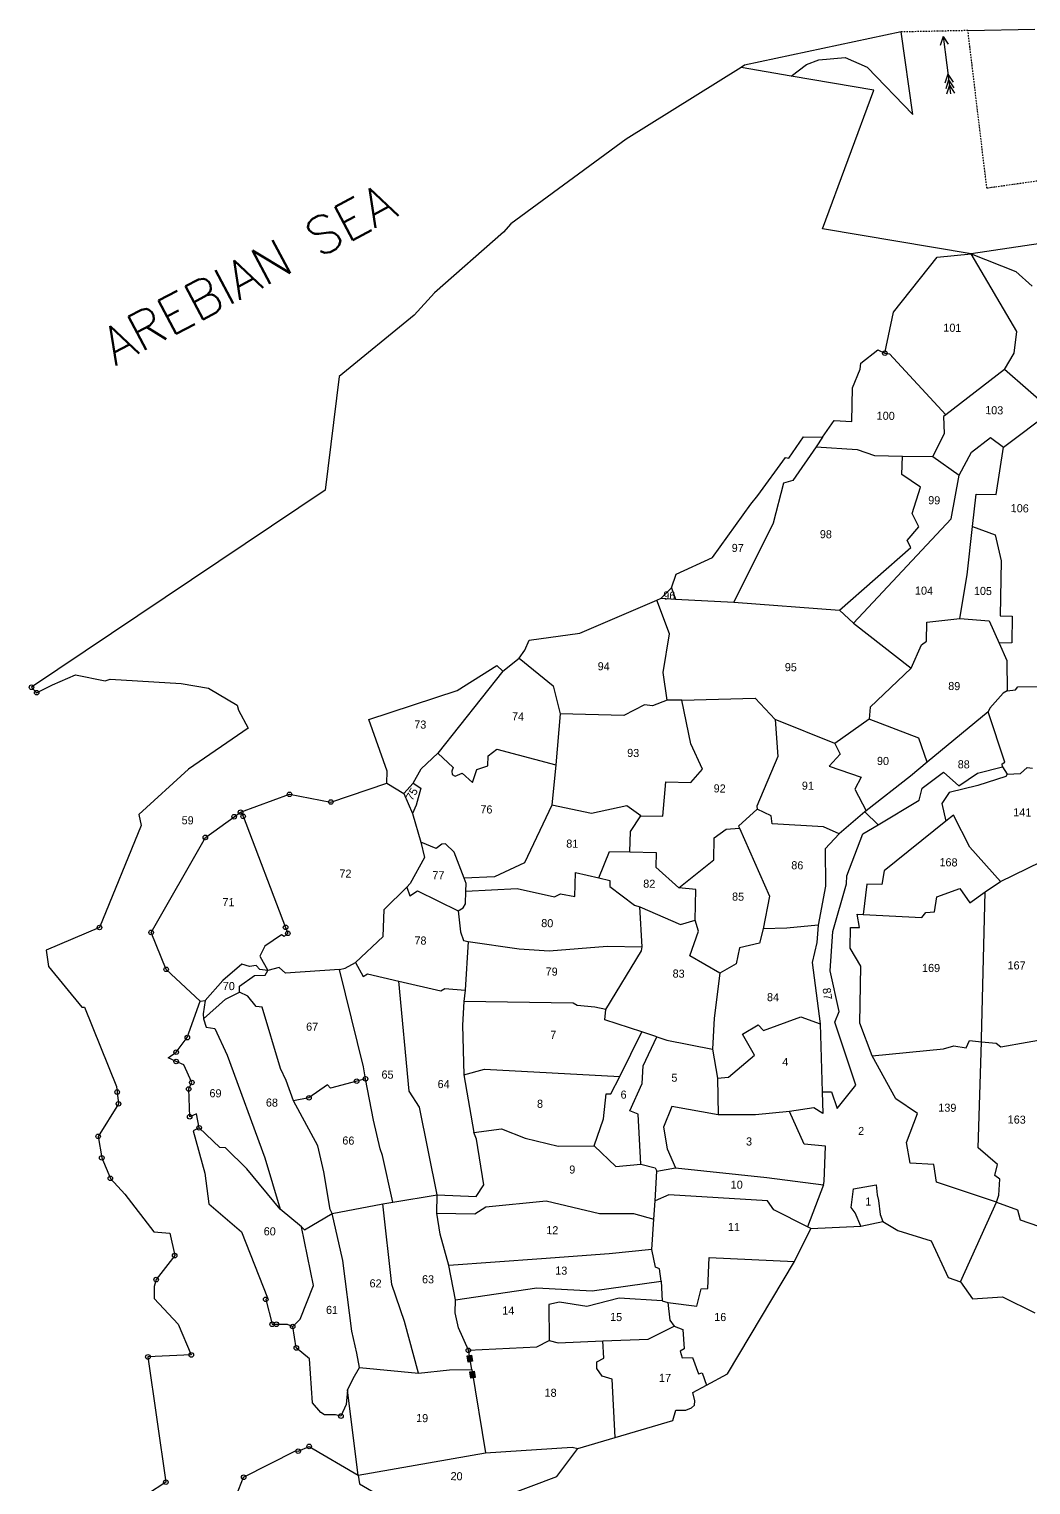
# Model space of a CAD drawing. Header units: metres. Extents: x 264613 to 267419, y 2153056 to 2156022.
# Drawn here: x 265058 to 266196, y 2154081 to 2155735 of the extents above; entities that cross this region are included whole.
import ezdxf
from ezdxf.enums import TextEntityAlignment as Align

# ---------------------------------------------------------------- set-up
doc = ezdxf.new("R2010")
doc.units = ezdxf.units.M
doc.header["$LTSCALE"] = 0.3
doc.linetypes.add('DASHDOT', pattern=[1, 0.5, -0.25, 0, -0.25])
for name, color, linetype in [('OFF', 1, 'Continuous'), ('POLY_PARCEL', 6, 'Continuous'), ('POLY_WATER', 4, 'Continuous'), ('SYM_STONE', 1, 'Continuous'), ('TEXT_MAPOUT', 7, 'Continuous'), ('TEXT_PARCEL', 7, 'Continuous'), ('V_BOUND_LINE', 7, 'Continuous'), ('V_BOUND_STREAM_LINE', 7, 'DASHDOT')]:
    doc.layers.add(name, color=color, linetype=linetype)
doc.styles.get("Standard").update_dxf_attribs({"font": 'simplex.shx'})
doc.styles.add('TEXT_MAP', font='', dxfattribs={"height": 1.8})
doc.styles.get('TEXT_MAP').set_extended_font_data('Kruti Dev 050')

msp = doc.modelspace()

# ---------------------------------------------------------------- hatches: boundary and pattern name
for points in [[(265557.2, 2154220.8), (265562, 2154221.7), (265560.8, 2154228.7), (265556, 2154227.8)], [(265560.3, 2154202.7), (265565.1, 2154203.5), (265564, 2154210.5), (265559.1, 2154209.7)]]:
    msp.add_hatch(color=256).paths.add_polyline_path(points)

# ---------------------------------------------------------------- linework, layer by layer
for points in [[(266096.4, 2155726.4), (266093, 2155716.3)], [(266096.4, 2155726.4), (266102.3, 2155717.5)], [(266096.4, 2155726.4), (266104.9, 2155661.4)], [(266102, 2155683.4), (266098.6, 2155673.4)], [(266102.8, 2155677.1), (266099.4, 2155667)], [(266102, 2155683.4), (266107.9, 2155674.6)], [(266102.8, 2155677.1), (266108.7, 2155668.2)], [(266103.7, 2155670.9), (266100.2, 2155660.8)], [(266103.7, 2155670.9), (266109.5, 2155662.1)]]:
    msp.add_lwpolyline(points)
for points in [[(265560.8, 2154228.7), (265562, 2154221.7), (265557.2, 2154220.8), (265556, 2154227.8)], [(265564, 2154210.5), (265565.1, 2154203.5), (265560.3, 2154202.7), (265559.1, 2154209.7)]]:
    msp.add_lwpolyline(points, close=True)
at = {"layer": 'OFF'}
msp.add_line((266124.7, 2155733.1), (266200.7, 2155734.7), dxfattribs=at)
at = {"layer": 'POLY_PARCEL'}
for p, q in [((265924.1, 2155681.2), (265867.2, 2155691.2)), ((266040, 2155413.1), (266089.9, 2155475.8)), ((266089.9, 2155475.8), (266128.3, 2155479.5)), ((266180.2, 2155391.4), (266128.3, 2155479.5)), ((266128.3, 2155479.5), (266179, 2155459.3)), ((266179, 2155459.3), (266197.6, 2155442.9)), ((266030.3, 2155366.7), (266040, 2155413.1)), ((266177.3, 2155366.6), (266180.2, 2155391.4)), ((266003.1, 2155355.3), (266022.3, 2155370.4)), ((266022.3, 2155370.4), (266030.3, 2155366.7)), ((266030.3, 2155366.7), (266035.7, 2155365.8)), ((266035.7, 2155365.8), (266099.6, 2155296.7)), ((266166.1, 2155348.3), (266177.3, 2155366.6)), ((265993.4, 2155327.5), (266002.3, 2155348.7)), ((266002.3, 2155348.7), (266003.1, 2155355.3)), ((266166.1, 2155348.3), (266099.6, 2155296.7)), ((266219.8, 2155301.4), (266166.1, 2155348.3)), ((265992.7, 2155289), (265993.4, 2155327.5)), ((266099.6, 2155296.7), (266097.1, 2155294.7)), ((266097.1, 2155294.7), (266097.8, 2155275.5)), ((266164.9, 2155260.1), (266219.8, 2155301.4)), ((265959.6, 2155271.3), (265972.6, 2155290.4)), ((265972.6, 2155290.4), (265992.7, 2155289)), ((265921.2, 2155247.4), (265937.8, 2155271.7)), ((265937.8, 2155271.7), (265959.6, 2155271.3)), ((265959.6, 2155271.3), (265952.2, 2155260.4)), ((266097.8, 2155275.5), (266084.8, 2155249.2)), ((266128.9, 2155254.4), (266150.3, 2155270.8)), ((266150.3, 2155270.8), (266164.9, 2155260.1)), ((265886.1, 2155204.9), (265917.4, 2155248.3)), ((265917.4, 2155248.3), (265921.2, 2155247.4)), ((265952.2, 2155260.4), (265926, 2155222)), ((265952.2, 2155260.4), (265998.7, 2155257.2)), ((265998.7, 2155257.2), (266018.6, 2155250.4)), ((266018.6, 2155250.4), (266050.5, 2155249.8)), ((266049.8, 2155228.8), (266050.5, 2155249.8)), ((266050.5, 2155249.8), (266084.8, 2155249.2)), ((266084.8, 2155249.2), (266114.6, 2155228.2)), ((266114.6, 2155228.2), (266128.9, 2155254.4)), ((266156.8, 2155206.2), (266164.9, 2155260.1)), ((266070.8, 2155214.4), (266049.8, 2155228.8)), ((266105.7, 2155178.4), (266114.6, 2155228.2)), ((265915.1, 2155219.2), (265903.4, 2155173.8)), ((265926, 2155222), (265915.1, 2155219.2)), ((266061.5, 2155184.5), (266070.8, 2155214.4)), ((265834.4, 2155134.5), (265878.2, 2155195.1)), ((265878.2, 2155195.1), (265886.1, 2155204.9)), ((266129.9, 2155170), (266133.9, 2155206.7)), ((266133.9, 2155206.7), (266156.8, 2155206.2)), ((265994.6, 2155060), (266105.7, 2155178.4)), ((266069, 2155169.3), (266061.5, 2155184.5)), ((265903.4, 2155173.8), (265858.8, 2155083.8)), ((266055.6, 2155153.8), (266069, 2155169.3)), ((266123.9, 2155114.9), (266129.9, 2155170)), ((266129.9, 2155170), (266155.7, 2155160.4)), ((265978.8, 2155074.8), (266060, 2155146.1)), ((266060, 2155146.1), (266055.6, 2155153.8)), ((266155.7, 2155160.4), (266162.6, 2155131)), ((265793.4, 2155115.6), (265834.4, 2155134.5)), ((266162.6, 2155131), (266161.4, 2155068.4)), ((265788.1, 2155100.2), (265793.4, 2155115.6)), ((266115.5, 2155065.3), (266123.9, 2155114.9)), ((265776.4, 2155088.4), (265788.1, 2155100.2)), ((265788.1, 2155100.2), (265792.4, 2155087.5)), ((265683.9, 2155048.8), (265771.3, 2155086.3)), ((265771.3, 2155086.3), (265776.4, 2155088.4)), ((265785.7, 2155047.9), (265771.3, 2155086.3)), ((265776.4, 2155088.4), (265792.4, 2155087.5)), ((265792.4, 2155087.5), (265858.8, 2155083.8)), ((265858.8, 2155083.8), (265978.8, 2155074.8)), ((265978.8, 2155074.8), (265994.6, 2155060)), ((266078.1, 2155061.2), (266115.5, 2155065.3)), ((266115.5, 2155065.3), (266148.9, 2155062.7)), ((266148.9, 2155062.7), (266160.2, 2155037.3)), ((266161.4, 2155068.4), (266175, 2155068.1)), ((266175, 2155068.1), (266174.4, 2155037.9)), ((265626.4, 2155040.6), (265683.9, 2155048.8)), ((265778.7, 2155004), (265785.7, 2155047.9)), ((265994.6, 2155060), (266060.3, 2155009.1)), ((266077.7, 2155039.7), (266078.1, 2155061.2)), ((265615, 2155020.2), (265621.4, 2155029.4)), ((265621.4, 2155029.4), (265626.4, 2155040.6)), ((266060.3, 2155009.1), (266071.8, 2155035.6)), ((266071.8, 2155035.6), (266077.7, 2155039.7)), ((266174.4, 2155037.9), (266160.2, 2155037.3)), ((266160.2, 2155037.3), (266169, 2155017.6)), ((265596.6, 2155005.5), (265615, 2155020.2)), ((265615, 2155020.2), (265653.6, 2154989)), ((266169, 2155017.6), (266169.3, 2154983.2)), ((265596.6, 2155005.5), (265522.5, 2154912.5)), ((265544.6, 2154983.7), (265589.7, 2155011.8)), ((265589.7, 2155011.8), (265596.6, 2155005.5)), ((265783, 2154972.5), (265778.7, 2155004)), ((266060.3, 2155009.1), (266013.8, 2154964.7)), ((265444.4, 2154950.8), (265544.6, 2154983.7)), ((265653.6, 2154989), (265661.4, 2154957.1)), ((266164.7, 2154980.4), (266149.6, 2154963.6)), ((266169.3, 2154983.2), (266164.7, 2154980.4)), ((266169.3, 2154983.2), (266178.8, 2154984.3)), ((266178.8, 2154984.3), (266181.3, 2154987.8)), ((266181.3, 2154987.8), (266246, 2154988.6)), ((265757.2, 2154967.4), (265733.8, 2154955.2)), ((265766.5, 2154966.1), (265757.2, 2154967.4)), ((265783, 2154972.5), (265766.5, 2154966.1)), ((265799.8, 2154972.6), (265783, 2154972.5)), ((265799.8, 2154972.6), (265883, 2154974.9)), ((265810, 2154923.2), (265799.8, 2154972.6)), ((265883, 2154974.9), (265905.7, 2154950.5)), ((266013.8, 2154964.7), (266012.4, 2154951.1)), ((266149.6, 2154963.6), (266147.5, 2154959.4)), ((265465, 2154891.9), (265444.4, 2154950.8)), ((265661.4, 2154957.1), (265656.6, 2154899.2)), ((265733.8, 2154955.2), (265661.4, 2154957.1)), ((265905.7, 2154950.5), (265908.6, 2154908.5)), ((265973.7, 2154923.3), (265905.7, 2154950.5)), ((266012.4, 2154951.1), (265973.7, 2154923.3)), ((266068.9, 2154929.3), (266012.4, 2154951.1)), ((266147.5, 2154959.4), (266078.3, 2154902.3)), ((266166.6, 2154902), (266147.5, 2154959.4)), ((265579.9, 2154909.5), (265589.6, 2154916.8)), ((265589.6, 2154916.8), (265656.6, 2154899.2)), ((265823.2, 2154894.4), (265810, 2154923.2)), ((265973.7, 2154923.3), (265979.7, 2154911.2)), ((266078.3, 2154902.3), (266068.9, 2154929.3)), ((265503.8, 2154894.5), (265522.5, 2154912.5)), ((265522.5, 2154912.5), (265539.9, 2154896.2)), ((265567.1, 2154893.9), (265579.6, 2154897.9)), ((265579.6, 2154897.9), (265579.9, 2154909.5)), ((265656.6, 2154899.2), (265652.2, 2154853.2)), ((265908.6, 2154908.5), (265885, 2154852.4)), ((265979.7, 2154911.2), (265967, 2154897.5)), ((265967, 2154897.5), (266003.5, 2154885)), ((266078.3, 2154902.3), (266059.4, 2154886.3)), ((266163.7, 2154900.3), (266166.6, 2154902)), ((266164, 2154896.7), (266163.7, 2154900.3)), ((265464.6, 2154878.4), (265465, 2154891.9)), ((265494.8, 2154878.3), (265503.8, 2154894.5)), ((265539.9, 2154896.2), (265538.7, 2154891.9)), ((265538.7, 2154891.9), (265539, 2154888)), ((265539, 2154888), (265542.2, 2154886.2)), ((265542.2, 2154886.2), (265550.4, 2154889.6)), ((265550.4, 2154889.6), (265561.9, 2154879.1)), ((265561.9, 2154879.1), (265567.1, 2154893.9)), ((265809.8, 2154879), (265823.2, 2154894.4)), ((266003.5, 2154885), (265996.1, 2154871.6)), ((266059.4, 2154886.3), (266009, 2154846.8)), ((266072.6, 2154872.5), (266097.1, 2154890.8)), ((266097.1, 2154890.8), (266114.5, 2154875.3)), ((266114.5, 2154875.3), (266135.7, 2154889.7)), ((266135.7, 2154889.7), (266164, 2154896.7)), ((266167.8, 2154885.9), (266135.9, 2154875.5)), ((266164, 2154896.7), (266169.4, 2154888.6)), ((266169.4, 2154888.6), (266167.8, 2154885.9)), ((266169.4, 2154888.6), (266184.5, 2154889.4)), ((266184.5, 2154889.4), (266191.8, 2154896.1)), ((266191.8, 2154896.1), (266198, 2154895.5)), ((265298.6, 2154845.4), (265354.2, 2154865.7)), ((265354.2, 2154865.7), (265401.1, 2154856.9)), ((265401.1, 2154856.9), (265464.6, 2154878.4)), ((265464.6, 2154878.4), (265484.2, 2154866.7)), ((265484.2, 2154866.7), (265494.8, 2154878.3)), ((265484.2, 2154866.7), (265493.8, 2154843.8)), ((265494.8, 2154878.3), (265503.4, 2154872.7)), ((265503.4, 2154872.7), (265498.2, 2154853.4)), ((265778.1, 2154840.9), (265781.5, 2154880)), ((265781.5, 2154880), (265809.8, 2154879)), ((265996.1, 2154871.6), (266009, 2154846.8)), ((266069.2, 2154859.1), (266072.6, 2154872.5)), ((266103.5, 2154867.8), (266095.1, 2154855.3)), ((266135.9, 2154875.5), (266103.5, 2154867.8)), ((265498.2, 2154853.4), (265493.8, 2154843.8)), ((265652.2, 2154853.2), (265621.1, 2154787.7)), ((265697.3, 2154844), (265652.2, 2154853.2)), ((265737.4, 2154852.5), (265697.3, 2154844)), ((265753.2, 2154841.4), (265737.4, 2154852.5)), ((265885.4, 2154848.7), (265864.3, 2154829.4)), ((265885, 2154852.4), (265885.4, 2154848.7)), ((265901.4, 2154841.4), (265885.4, 2154848.7)), ((266022.7, 2154831.2), (266069.2, 2154859.1)), ((266095.1, 2154855.3), (266099.6, 2154835)), ((265258.6, 2154816.7), (265291.3, 2154840.2)), ((265291.3, 2154840.2), (265298.6, 2154845.4)), ((265298.6, 2154845.4), (265301.6, 2154840.7)), ((265301.6, 2154840.7), (265349.7, 2154714.6)), ((265493.8, 2154843.8), (265493.8, 2154843.8)), ((265493.8, 2154843.8), (265503.2, 2154811.2)), ((265741.3, 2154823.4), (265753.2, 2154841.4)), ((265753.2, 2154841.4), (265778.1, 2154840.9)), ((265902.5, 2154832.2), (265901.4, 2154841.4)), ((265960.8, 2154828.9), (265902.5, 2154832.2)), ((266007.6, 2154845.7), (265978.4, 2154820.9)), ((266005.3, 2154820.7), (266022.7, 2154831.2)), ((266009, 2154846.8), (266007.6, 2154845.7)), ((266022.7, 2154831.2), (266007.6, 2154845.7)), ((266099.6, 2154835), (266029.7, 2154778.7)), ((266108.2, 2154841.9), (266099.6, 2154835)), ((266126.8, 2154805.8), (266108.2, 2154841.9)), ((265197, 2154708.8), (265258.6, 2154816.7)), ((265740.8, 2154800.3), (265741.3, 2154823.4)), ((265836.2, 2154791.4), (265836.6, 2154816.2)), ((265836.6, 2154816.2), (265850, 2154826.2)), ((265850, 2154826.2), (265865.3, 2154827.1)), ((265864.3, 2154829.4), (265865.3, 2154827.1)), ((265865.3, 2154827.1), (265899.2, 2154750.1)), ((265978.4, 2154820.9), (265960.8, 2154828.9)), ((265978.4, 2154820.9), (265962.4, 2154803.9)), ((265987, 2154773.1), (266005.3, 2154820.7)), ((265503.2, 2154811.2), (265507.4, 2154793.8)), ((265520.9, 2154804.2), (265503.2, 2154811.2)), ((265503.2, 2154811.2), (265503.2, 2154811.2)), ((265527.2, 2154809), (265520.9, 2154804.2)), ((265531.4, 2154809.4), (265527.2, 2154809)), ((265541, 2154800.1), (265531.4, 2154809.4)), ((265552.5, 2154770.4), (265541, 2154800.1)), ((265705.3, 2154770.8), (265717.7, 2154800.8)), ((265717.7, 2154800.8), (265740.8, 2154800.3)), ((265740.8, 2154800.3), (265770.6, 2154799.7)), ((265770.6, 2154799.7), (265770.3, 2154783)), ((265962.4, 2154803.9), (265963, 2154761.3)), ((266161.8, 2154766.8), (266126.8, 2154805.8)), ((265507.4, 2154793.8), (265491.3, 2154764.3)), ((265621.1, 2154787.7), (265587.1, 2154772.1)), ((265770.3, 2154783), (265796.5, 2154759.6)), ((265796.5, 2154759.6), (265836.2, 2154791.4)), ((266161.8, 2154766.8), (266223.1, 2154796.5)), ((265587.1, 2154772.1), (265552.5, 2154770.4)), ((265554.9, 2154764.4), (265552.5, 2154770.4)), ((265678.1, 2154749.7), (265678.9, 2154777)), ((265678.9, 2154777), (265705.3, 2154770.8)), ((265705.3, 2154770.8), (265717.9, 2154767.9)), ((265717.9, 2154767.9), (265718, 2154761)), ((265986.8, 2154763.9), (265987, 2154773.1)), ((266029.7, 2154778.7), (266026.8, 2154763.2)), ((266144.2, 2154755), (266161.8, 2154766.8)), ((265461.5, 2154735), (265487.6, 2154760.2)), ((265491.3, 2154764.3), (265487.6, 2154760.2)), ((265487.6, 2154760.2), (265490.8, 2154750.3)), ((265490.8, 2154750.3), (265499.4, 2154756.1)), ((265499.4, 2154756.1), (265545.9, 2154733.2)), ((265554.1, 2154741.3), (265554.6, 2154755.6)), ((265554.6, 2154755.6), (265554.9, 2154764.4)), ((265554.6, 2154755.6), (265612.8, 2154758.6)), ((265612.8, 2154758.6), (265655.2, 2154749.2)), ((265655.2, 2154749.2), (265661.9, 2154752.5)), ((265661.9, 2154752.5), (265678.1, 2154749.7)), ((265718, 2154761), (265745.9, 2154739.8)), ((265815.6, 2154757.5), (265796.5, 2154759.6)), ((265814.9, 2154722.6), (265815.6, 2154757.5)), ((265899.2, 2154750.1), (265892.2, 2154712.9)), ((265963, 2154761.3), (265954.7, 2154717.2)), ((265971.2, 2154710), (265986.8, 2154763.9)), ((266009.8, 2154763.5), (266005.7, 2154729.3)), ((266026.8, 2154763.2), (266009.8, 2154763.5)), ((266086.9, 2154732.2), (266089.3, 2154749.2)), ((266089.3, 2154749.2), (266115.4, 2154758.7)), ((266115.4, 2154758.7), (266126.9, 2154742.4)), ((266126.9, 2154742.4), (266144.2, 2154755)), ((266140.1, 2154588.1), (266144.2, 2154755)), ((265460.4, 2154704.1), (265461.5, 2154735)), ((265545.9, 2154733.2), (265551.5, 2154736.7)), ((265545.9, 2154733.2), (265548.3, 2154709.4)), ((265551.5, 2154736.7), (265554.1, 2154741.3)), ((265745.9, 2154739.8), (265752.2, 2154737.8)), ((265752.2, 2154737.8), (265798.4, 2154718)), ((265754.6, 2154692.4), (265752.2, 2154737.8)), ((266076.8, 2154731.3), (266086.9, 2154732.2)), ((265798.4, 2154718), (265814.9, 2154722.6)), ((265818.6, 2154710.1), (265814.9, 2154722.6)), ((265954.7, 2154717.2), (265919.1, 2154713.5)), ((265954.7, 2154717.2), (265953.2, 2154697.2)), ((266001.6, 2154714.6), (265999, 2154729.6)), ((265999, 2154729.6), (266005.7, 2154729.3)), ((266005.7, 2154729.3), (266072.4, 2154725.6)), ((266072.4, 2154725.6), (266076.8, 2154731.3)), ((265214.1, 2154666.9), (265197, 2154708.8)), ((265345, 2154705.9), (265326.3, 2154693.3)), ((265348.3, 2154704.3), (265345, 2154705.9)), ((265352.3, 2154707.8), (265348.3, 2154704.3)), ((265349.7, 2154714.6), (265352.3, 2154707.8)), ((265429.3, 2154674.8), (265460.4, 2154704.1)), ((265548.3, 2154709.4), (265551.7, 2154699.6)), ((265551.7, 2154699.6), (265557.1, 2154698.7)), ((265557.1, 2154698.7), (265553.5, 2154643.3)), ((265557.1, 2154698.7), (265614.9, 2154690)), ((265808.8, 2154682.3), (265818.6, 2154710.1)), ((265892.2, 2154712.9), (265888.1, 2154696.5)), ((265919.1, 2154713.5), (265892.2, 2154712.9)), ((265968.2, 2154665.2), (265971.2, 2154710)), ((265990.8, 2154691.1), (265991.2, 2154714.5)), ((265991.2, 2154714.5), (266001.6, 2154714.6)), ((265326.3, 2154693.3), (265320.6, 2154681.7)), ((265614.9, 2154690), (265649.1, 2154688)), ((265649.1, 2154688), (265714.8, 2154693.4)), ((265713.6, 2154621.3), (265754.1, 2154687.8)), ((265714.8, 2154693.4), (265754.6, 2154692.4)), ((265754.1, 2154687.8), (265754.6, 2154692.4)), ((265843, 2154662.5), (265808.8, 2154682.3)), ((265865.2, 2154691.5), (265861.3, 2154673.2)), ((265888.1, 2154696.5), (265865.2, 2154691.5)), ((265953.2, 2154697.2), (265947.8, 2154674.6)), ((266003.1, 2154670.4), (265990.8, 2154691.1)), ((265252.6, 2154630.9), (265214.1, 2154666.9)), ((265300, 2154672.6), (265278.4, 2154654.2)), ((265308.6, 2154670), (265300, 2154672.6)), ((265316.2, 2154671.4), (265308.6, 2154670)), ((265320.6, 2154666.7), (265316.2, 2154671.4)), ((265320.6, 2154681.7), (265329.5, 2154665.6)), ((265329.5, 2154665.6), (265320.6, 2154666.7)), ((265326.6, 2154660.4), (265329.5, 2154665.6)), ((265342.5, 2154668.8), (265329.5, 2154665.6)), ((265349.7, 2154662.7), (265342.5, 2154668.8)), ((265410.8, 2154666.8), (265349.7, 2154662.7)), ((265410.8, 2154666.8), (265417.5, 2154668.4)), ((265438.3, 2154556), (265410.8, 2154666.8)), ((265417.5, 2154668.4), (265429.3, 2154674.8)), ((265429.3, 2154674.8), (265438, 2154658.6)), ((265861.3, 2154673.2), (265843, 2154662.5)), ((265947.8, 2154674.6), (265957, 2154604.9)), ((266001.8, 2154605.7), (266003.1, 2154670.4)), ((265278.4, 2154654.2), (265258.3, 2154631.4)), ((265297.5, 2154647.7), (265314.4, 2154659.9)), ((265314.4, 2154659.9), (265326.6, 2154660.4)), ((265438, 2154658.6), (265442.7, 2154661.9)), ((265442.7, 2154661.9), (265478.4, 2154653.6)), ((265490.1, 2154528.4), (265478.4, 2154653.6)), ((265478.4, 2154653.6), (265526, 2154642.6)), ((265843, 2154662.5), (265836.6, 2154611.5)), ((265978.6, 2154619), (265968.2, 2154665.2)), ((265256.5, 2154610.5), (265281.4, 2154632.9)), ((265281.4, 2154632.9), (265297.4, 2154640.8)), ((265297.4, 2154640.8), (265297.5, 2154647.7)), ((265306.7, 2154636.3), (265297.4, 2154640.8)), ((265316.2, 2154624.6), (265306.7, 2154636.3)), ((265526, 2154642.6), (265530.4, 2154645.1)), ((265530.4, 2154645.1), (265553.5, 2154643.3)), ((265553.5, 2154643.3), (265552, 2154630.2)), ((265238.1, 2154589.4), (265252.6, 2154630.9)), ((265252.6, 2154630.9), (265258.3, 2154631.4)), ((265258.3, 2154631.4), (265256, 2154616.3)), ((265256, 2154616.3), (265256.5, 2154610.5)), ((265323.1, 2154623.8), (265316.2, 2154624.6)), ((265343.8, 2154554.1), (265323.1, 2154623.8)), ((265552, 2154630.2), (265550.6, 2154603.4)), ((265676.5, 2154628.4), (265552, 2154630.2)), ((265681, 2154626), (265676.5, 2154628.4)), ((265701.1, 2154623.9), (265681, 2154626)), ((265713.6, 2154621.3), (265701.1, 2154623.9)), ((265712.2, 2154609.5), (265713.6, 2154621.3)), ((265973.4, 2154607), (265978.6, 2154619)), ((265256.5, 2154610.5), (265259.5, 2154601.2)), ((265259.5, 2154601.2), (265269.5, 2154599.6)), ((265269.5, 2154599.6), (265283.4, 2154569.6)), ((265550.6, 2154603.4), (265552.1, 2154547.1)), ((265754.5, 2154595.9), (265712.2, 2154609.5)), ((265836.6, 2154611.5), (265834.4, 2154576.3)), ((265868.5, 2154593.2), (265886.4, 2154603.8)), ((265886.4, 2154603.8), (265892.5, 2154597.5)), ((265892.5, 2154597.5), (265934.8, 2154613.1)), ((265934.8, 2154613.1), (265957, 2154604.9)), ((265957, 2154604.9), (265959.3, 2154527.8)), ((265997.2, 2154535.2), (265973.4, 2154607)), ((266015.8, 2154568.5), (266001.8, 2154605.7)), ((265225.5, 2154572.8), (265238.1, 2154589.4)), ((265729.2, 2154545.1), (265754.5, 2154595.9)), ((265771.2, 2154590.3), (265754.5, 2154595.9)), ((265756, 2154557.3), (265771.2, 2154590.3)), ((265771.2, 2154590.3), (265782.8, 2154586.5)), ((265782.8, 2154586.5), (265834.4, 2154576.3)), ((265882.1, 2154569.3), (265868.5, 2154593.2)), ((266122.7, 2154577.9), (266126.3, 2154586.1)), ((266126.3, 2154586.1), (266140, 2154584.7)), ((266136.2, 2154464.1), (266140, 2154584.7)), ((266140, 2154584.7), (266140.1, 2154588.1)), ((266140, 2154584.7), (266156.7, 2154583.1)), ((266156.7, 2154583.1), (266162.1, 2154578.8)), ((266162.1, 2154578.8), (266221.7, 2154589.3)), ((265216.4, 2154566.3), (265225.5, 2154572.8)), ((265225.5, 2154562.2), (265216.4, 2154566.3)), ((265283.4, 2154569.6), (265326.1, 2154452.9)), ((265834.4, 2154576.3), (265840.1, 2154543.2)), ((265852.9, 2154544.4), (265882.1, 2154569.3)), ((266015.8, 2154568.5), (266097.1, 2154576.7)), ((266042.8, 2154520), (266015.8, 2154568.5)), ((266097.1, 2154576.7), (266108.6, 2154579.9)), ((266108.6, 2154579.9), (266122.7, 2154577.9)), ((265234.1, 2154558.4), (265225.5, 2154562.2)), ((265243.2, 2154538.4), (265234.1, 2154558.4)), ((265350.5, 2154540.5), (265343.8, 2154554.1)), ((265440.5, 2154542.6), (265438.3, 2154556)), ((265552.1, 2154547.1), (265575.6, 2154553.7)), ((265575.6, 2154553.7), (265729.2, 2154545.1)), ((265754.6, 2154537.1), (265756, 2154557.3)), ((265239.7, 2154531), (265243.2, 2154538.4)), ((265358.9, 2154517.4), (265350.5, 2154540.5)), ((265397.2, 2154535.8), (265376.3, 2154520.9)), ((265400.8, 2154532), (265397.2, 2154535.8)), ((265430.5, 2154539.9), (265400.8, 2154532)), ((265440.5, 2154542.6), (265430.5, 2154539.9)), ((265449.6, 2154495.6), (265440.5, 2154542.6)), ((265552.1, 2154547.1), (265563.5, 2154481.5)), ((265719.1, 2154525.4), (265729.2, 2154545.1)), ((265740.8, 2154506.2), (265754.6, 2154537.1)), ((265840.1, 2154543.2), (265852.9, 2154544.4)), ((265840.1, 2154543.2), (265841.1, 2154501.7)), ((265976.1, 2154508.7), (265997.2, 2154535.2)), ((265240.8, 2154499.5), (265239.7, 2154531)), ((265376.3, 2154520.9), (265358.9, 2154517.4)), ((265386.3, 2154466.6), (265358.9, 2154517.4)), ((265501.7, 2154510.2), (265490.1, 2154528.4)), ((265710.9, 2154497.2), (265713.9, 2154525.5)), ((265713.9, 2154525.5), (265719.1, 2154525.4)), ((265959.3, 2154527.8), (265960, 2154503.3)), ((265959.3, 2154527.8), (265969.7, 2154527.6)), ((265969.7, 2154527.6), (265976.1, 2154508.7)), ((266067.3, 2154503.2), (266042.8, 2154520)), ((265248.4, 2154502.9), (265240.8, 2154499.5)), ((265251.6, 2154486.9), (265248.4, 2154502.9)), ((265521.8, 2154410.9), (265501.7, 2154510.2)), ((265750, 2154502.5), (265740.8, 2154506.2)), ((265753.3, 2154445.7), (265750, 2154502.5)), ((265788.3, 2154511.2), (265779.1, 2154487.7)), ((265841.1, 2154501.7), (265788.3, 2154511.2)), ((265883.5, 2154501.7), (265841.1, 2154501.7)), ((265922.1, 2154505.6), (265883.5, 2154501.7)), ((265949.5, 2154509.5), (265922.1, 2154505.6)), ((265938.7, 2154468.4), (265922.1, 2154505.6)), ((265960, 2154503.3), (265949.5, 2154509.5)), ((266055.1, 2154470.1), (266067.3, 2154503.2)), ((265251.6, 2154486.9), (265244.8, 2154483.3)), ((265274.9, 2154464.7), (265251.6, 2154486.9)), ((265457.3, 2154463), (265449.6, 2154495.6)), ((265563.5, 2154481.5), (265594.9, 2154485.7)), ((265594.9, 2154485.7), (265622, 2154475.1)), ((265700, 2154466.3), (265710.9, 2154497.2)), ((265779.1, 2154487.7), (265783.1, 2154463.1)), ((265244.8, 2154483.3), (265258.2, 2154435.3)), ((265566.7, 2154473.9), (265563.5, 2154481.5)), ((265574.7, 2154422.3), (265566.7, 2154473.9)), ((265622, 2154475.1), (265659.3, 2154465.9)), ((265962.9, 2154466.1), (265938.7, 2154468.4)), ((266059, 2154446.7), (266055.1, 2154470.1)), ((265281.3, 2154464.3), (265274.9, 2154464.7)), ((265305.9, 2154440.2), (265281.3, 2154464.3)), ((265326.1, 2154452.9), (265343.6, 2154394.6)), ((265393.1, 2154436.8), (265386.3, 2154466.6)), ((265459.8, 2154455.3), (265457.3, 2154463)), ((265471.5, 2154402.6), (265459.8, 2154455.3)), ((265659.3, 2154465.9), (265700, 2154466.3)), ((265700, 2154466.3), (265724.9, 2154442.9)), ((265783.1, 2154463.1), (265792.7, 2154441.4)), ((265961.5, 2154426.1), (265962.9, 2154466.1)), ((266158.3, 2154445.3), (266136.2, 2154464.1)), ((265258.2, 2154435.3), (265262.7, 2154400.7)), ((265343.6, 2154394.6), (265305.9, 2154440.2)), ((265400.5, 2154394.2), (265393.1, 2154436.8)), ((265724.9, 2154442.9), (265753.3, 2154445.7)), ((265753.3, 2154445.7), (265769.6, 2154441.3)), ((265769.3, 2154404), (265771.5, 2154437.8)), ((265769.6, 2154441.3), (265771.5, 2154437.8)), ((265771.5, 2154437.8), (265792.7, 2154441.4)), ((265792.7, 2154441.4), (265896.3, 2154430.5)), ((266086, 2154445.3), (266059, 2154446.7)), ((266088.8, 2154425.1), (266086, 2154445.3)), ((266155.2, 2154432.6), (266158.3, 2154445.3)), ((265566.3, 2154409), (265574.7, 2154422.3)), ((265896.3, 2154430.5), (265960.5, 2154422)), ((265960.5, 2154422), (265942.6, 2154374.4)), ((265960.5, 2154422), (265961.5, 2154426.1)), ((265991.9, 2154396.5), (265994.7, 2154417.6)), ((265994.7, 2154417.6), (266020.6, 2154422)), ((266020.6, 2154422), (266021.6, 2154410.7)), ((266157.3, 2154402.5), (266088.8, 2154425.1)), ((266161, 2154428.4), (266155.2, 2154432.6)), ((266159.8, 2154410.6), (266161, 2154428.4)), ((265460.2, 2154400.7), (265471.5, 2154402.6)), ((265471.5, 2154402.6), (265521.8, 2154410.9)), ((265521.4, 2154389.8), (265521.8, 2154410.9)), ((265521.8, 2154410.9), (265566.3, 2154409)), ((265577.1, 2154397.1), (265645.6, 2154404.1)), ((265645.6, 2154404.1), (265706.1, 2154389.5)), ((265767.9, 2154383.3), (265769.3, 2154404)), ((265784.8, 2154410.9), (265769.3, 2154404)), ((265897.1, 2154403.9), (265784.8, 2154410.9)), ((265904.2, 2154393.7), (265897.1, 2154403.9)), ((266021.6, 2154410.7), (266023.3, 2154404.3)), ((266023.3, 2154404.3), (266025.1, 2154388.5)), ((266116.2, 2154312.1), (266157.3, 2154402.5)), ((266157.3, 2154402.5), (266159.8, 2154410.6)), ((266157.3, 2154402.5), (266181, 2154393.8)), ((265262.7, 2154400.7), (265299.7, 2154368.9)), ((265367.9, 2154374.5), (265343.6, 2154394.6)), ((265371.1, 2154371.1), (265402.8, 2154389.7)), ((265402.8, 2154389.7), (265400.5, 2154394.2)), ((265402.8, 2154389.7), (265460.2, 2154400.7)), ((265414.7, 2154336.2), (265402.8, 2154389.7)), ((265470.4, 2154308.9), (265460.2, 2154400.7)), ((265521.4, 2154389.8), (265564.7, 2154389.3)), ((265525.1, 2154366.1), (265521.4, 2154389.8)), ((265564.7, 2154389.3), (265577.1, 2154397.1)), ((265706.1, 2154389.5), (265744.9, 2154389.6)), ((265744.9, 2154389.6), (265767.9, 2154383.3)), ((265942.6, 2154374.4), (265904.2, 2154393.7)), ((265996.6, 2154390.3), (265991.9, 2154396.5)), ((266003.1, 2154375.1), (265996.6, 2154390.3)), ((266025.1, 2154388.5), (266028.2, 2154380.6)), ((266181, 2154393.8), (266183.9, 2154382.3)), ((265299.7, 2154368.9), (265329.2, 2154293.8)), ((265367.9, 2154374.5), (265371.1, 2154371.1)), ((265381.5, 2154307.8), (265367.9, 2154374.5)), ((265765.6, 2154348.6), (265767.9, 2154383.3)), ((265946.4, 2154372.5), (265942.6, 2154374.4)), ((266183.9, 2154382.3), (266204.8, 2154375.2)), ((265535, 2154330.5), (265525.1, 2154366.1)), ((265424.8, 2154255.9), (265414.7, 2154336.2)), ((265640.4, 2154338.2), (265535, 2154330.5)), ((265717.2, 2154343.6), (265640.4, 2154338.2)), ((265765.6, 2154348.6), (265717.2, 2154343.6)), ((265770, 2154328.6), (265765.6, 2154348.6)), ((265829.2, 2154304.4), (265830.8, 2154339.8)), ((265830.8, 2154339.8), (265927.6, 2154335)), ((265542.7, 2154291.7), (265535, 2154330.5)), ((265774.5, 2154326.7), (265770, 2154328.6)), ((265776.1, 2154312.8), (265774.5, 2154326.7)), ((265366.1, 2154269.5), (265381.5, 2154307.8)), ((265484.7, 2154266.8), (265470.4, 2154308.9)), ((265542.7, 2154291.7), (265634.9, 2154305)), ((265634.9, 2154305), (265698, 2154301.9)), ((265698, 2154301.9), (265776.1, 2154312.8)), ((265776.1, 2154312.8), (265777.5, 2154290.4)), ((265816.7, 2154284.3), (265821.7, 2154303.9)), ((265821.7, 2154303.9), (265829.2, 2154304.4)), ((265329.2, 2154293.8), (265327.2, 2154292.1)), ((265327.2, 2154292.1), (265334.5, 2154263.8)), ((265542.4, 2154276.7), (265542.7, 2154291.7)), ((265660.9, 2154288.7), (265648.6, 2154286.4)), ((265648.6, 2154286.4), (265649.2, 2154245.2)), ((265692, 2154284.1), (265660.9, 2154288.7)), ((265728.5, 2154293.3), (265692, 2154284.1)), ((265777.5, 2154290.4), (265728.5, 2154293.3)), ((265777.5, 2154290.4), (265783.8, 2154288.5)), ((265783.8, 2154288.5), (265786.1, 2154268.3)), ((265783.8, 2154288.5), (265816.7, 2154284.3)), ((265357.8, 2154261.3), (265366.1, 2154269.5)), ((265546.1, 2154259.9), (265542.4, 2154276.7)), ((265334.5, 2154263.8), (265339.3, 2154263.8)), ((265339.3, 2154263.8), (265351.4, 2154264)), ((265351.4, 2154264), (265357.8, 2154261.3)), ((265361.9, 2154236.9), (265357.8, 2154261.3)), ((265430.8, 2154231.1), (265424.8, 2154255.9)), ((265500.5, 2154208.4), (265484.7, 2154266.8)), ((265557.3, 2154234.2), (265546.1, 2154259.9)), ((265761.6, 2154247), (265791, 2154261.5)), ((265786.1, 2154268.3), (265791, 2154261.5)), ((265791, 2154261.5), (265800.7, 2154258)), ((265800.7, 2154258), (265802.4, 2154236)), ((265376.7, 2154224.5), (265361.9, 2154236.9)), ((265557.3, 2154234.2), (265634.9, 2154238)), ((265634.9, 2154238), (265649.2, 2154245.2)), ((265649.2, 2154245.2), (265659.2, 2154242.6)), ((265659.2, 2154242.6), (265710.2, 2154244.8)), ((265710.2, 2154244.8), (265761.6, 2154247)), ((265711.3, 2154225.1), (265710.2, 2154244.8)), ((265802.4, 2154236), (265798, 2154233.4)), ((265380.2, 2154174.5), (265376.7, 2154224.5)), ((265433.5, 2154214.8), (265430.8, 2154231.1)), ((265561.1, 2154212.5), (265557.3, 2154234.2)), ((265703.2, 2154213.7), (265703.3, 2154221.3)), ((265703.3, 2154221.3), (265711.3, 2154225.1)), ((265798, 2154233.4), (265800, 2154225.5)), ((265800, 2154225.5), (265811.8, 2154226)), ((265811.8, 2154226), (265818.7, 2154207.5)), ((265426.3, 2154202.3), (265433.5, 2154214.8)), ((265433.5, 2154214.8), (265500.5, 2154208.4)), ((265500.5, 2154208.4), (265535.9, 2154212.1)), ((265535.9, 2154212.1), (265561.1, 2154212.5)), ((265561.1, 2154212.5), (265576.7, 2154117.6)), ((265709.4, 2154204.7), (265703.2, 2154213.7)), ((265720.5, 2154201.6), (265709.4, 2154204.7)), ((265818.7, 2154207.5), (265823, 2154208.5)), ((265823, 2154208.5), (265827.8, 2154194.7)), ((265420.2, 2154188.8), (265418.6, 2154172.8)), ((265420.2, 2154188.8), (265426.3, 2154202.3)), ((265432.3, 2154092.3), (265420.2, 2154188.8)), ((265723.9, 2154135.1), (265720.5, 2154201.6)), ((265389.9, 2154163.7), (265380.2, 2154174.5)), ((265418.6, 2154172.8), (265412.6, 2154159.5)), ((265394, 2154161.1), (265389.9, 2154163.7)), ((265406.4, 2154160.9), (265394, 2154161.1)), ((265412.6, 2154159.5), (265406.4, 2154160.9)), ((265302.1, 2154090), (265360.9, 2154120.2)), ((265360.9, 2154120.2), (265364, 2154119.7)), ((265364, 2154119.7), (265376.5, 2154125.1)), ((265376.5, 2154125.1), (265432.3, 2154092.3)), ((265576.7, 2154117.6), (265675.3, 2154124.2)), ((265675.3, 2154124.2), (265681.8, 2154122.7)), ((265432.3, 2154092.3), (265576.7, 2154117.6)), ((265285.9, 2154049.4), (265302.1, 2154090)), ((265432.3, 2154092.3), (265433.5, 2154082.6)), ((265433.5, 2154082.6), (265458.4, 2154068.2))]:
    msp.add_line(p, q, dxfattribs=at)
at = {"layer": 'POLY_WATER'}
for p, q in [((266062, 2155637.6), (266048.7, 2155731.5)), ((265924.1, 2155681.2), (265941.4, 2155694.7)), ((265941.4, 2155694.7), (265955.3, 2155699.9)), ((265955.3, 2155699.9), (265985.4, 2155702.6)), ((265985.4, 2155702.6), (266010.3, 2155691.7)), ((266010.3, 2155691.7), (266062, 2155637.6)), ((266017.7, 2155665.3), (265924.1, 2155681.2)), ((265959.5, 2155507.9), (266017.7, 2155665.3)), ((266128.3, 2155479.5), (265959.5, 2155507.9)), ((266282.8, 2155502.7), (266128.3, 2155479.5))]:
    msp.add_line(p, q, dxfattribs=at)
at = {"layer": 'SYM_STONE'}
for centre in [(266030.3, 2155366.7), (265061.1, 2154987.3), (265067, 2154981.1), (265354.2, 2154865.7), (265298.6, 2154845.4), (265401.1, 2154856.9), (265291.3, 2154840.2), (265301.6, 2154840.7), (265258.6, 2154816.7), (265138.4, 2154714.4), (265349.7, 2154714.6), (265197, 2154708.8), (265352.3, 2154707.8), (265214.1, 2154666.9), (265238.1, 2154589.4), (265225.5, 2154572.8), (265225.5, 2154562.2), (265239.7, 2154531), (265243.2, 2154538.4), (265430.5, 2154539.9), (265440.5, 2154542.6), (265158.4, 2154527.5), (265160, 2154514.2), (265376.3, 2154520.9), (265240.8, 2154499.5), (265251.6, 2154486.9), (265136.9, 2154477.2), (265140.9, 2154452.8), (265150.7, 2154429.5), (265223.8, 2154341.8), (265202.7, 2154314.5), (265327.2, 2154292.1), (265334.5, 2154263.8), (265339.3, 2154263.8), (265357.8, 2154261.3), (265361.9, 2154236.9), (265557.3, 2154234.2), (265193.4, 2154226.7), (265242.6, 2154229), (265412.6, 2154159.5), (265364, 2154119.7), (265376.5, 2154125.1), (265213.7, 2154084.4), (265302.1, 2154090)]:
    msp.add_circle(centre, 2.6, dxfattribs=at)
at = {"layer": 'V_BOUND_LINE'}
for p, q in [((266048.7, 2155731.5), (265870.9, 2155693.7)), ((265867.2, 2155691.2), (265736.5, 2155609.9)), ((265870.9, 2155693.7), (265867.2, 2155691.2)), ((265736.5, 2155609.9), (265605.6, 2155513.5)), ((265605.6, 2155513.5), (265597.3, 2155504.3)), ((265597.3, 2155504.3), (265518.9, 2155435.3)), ((265518.9, 2155435.3), (265495.6, 2155410)), ((265495.6, 2155410), (265410.6, 2155340.2)), ((265410.6, 2155340.2), (265394.8, 2155211.3)), ((265394.8, 2155211.3), (265061.1, 2154987.3)), ((265085, 2154990.2), (265111, 2155001.5)), ((265111, 2155001.5), (265144.7, 2154994.7)), ((265144.7, 2154994.7), (265150.4, 2154996.5)), ((265150.4, 2154996.5), (265231.3, 2154991.5)), ((265061.1, 2154987.3), (265067, 2154981.1)), ((265067, 2154981.1), (265085, 2154990.2)), ((265231.3, 2154991.5), (265262.3, 2154986.4)), ((265262.3, 2154986.4), (265294.9, 2154967.1)), ((265294.9, 2154967.1), (265296.4, 2154961.4)), ((265296.4, 2154961.4), (265307.3, 2154940.7)), ((265307.3, 2154940.7), (265239.6, 2154894.3)), ((265239.6, 2154894.3), (265183.2, 2154842.9)), ((265183.2, 2154842.9), (265185.6, 2154830.1)), ((265185.6, 2154830.1), (265138.4, 2154714.4)), ((265138.4, 2154714.4), (265078, 2154688.5)), ((265078, 2154688.5), (265080.3, 2154670.3)), ((265080.3, 2154670.3), (265118.5, 2154623.8)), ((265118.5, 2154623.8), (265121.2, 2154624.1)), ((265121.2, 2154624.1), (265157.7, 2154533.9)), ((265157.7, 2154533.9), (265158.4, 2154527.5)), ((265158.4, 2154527.5), (265160, 2154514.2)), ((265160, 2154514.2), (265136.9, 2154477.2)), ((265136.9, 2154477.2), (265140.9, 2154452.8)), ((265140.9, 2154452.8), (265150.7, 2154429.5)), ((265150.7, 2154429.5), (265167.1, 2154411.7)), ((265167.1, 2154411.7), (265200.1, 2154368.9)), ((265200.1, 2154368.9), (265218.2, 2154367.3)), ((265927.6, 2154335), (265946.4, 2154372.5)), ((265946.4, 2154372.5), (266003.1, 2154375.1)), ((266003.1, 2154375.1), (266028.2, 2154380.6)), ((266028.2, 2154380.6), (266045.1, 2154370.1)), ((266045.1, 2154370.1), (266082.8, 2154358.4)), ((265218.2, 2154367.3), (265223.8, 2154341.8)), ((266082.8, 2154358.4), (266102.2, 2154317)), ((265223.8, 2154341.8), (265202.7, 2154314.5)), ((265851.8, 2154207.5), (265927.6, 2154335)), ((265202.7, 2154314.5), (265200.3, 2154306.6)), ((265200.3, 2154306.6), (265200.6, 2154292.9)), ((266102.2, 2154317), (266116.2, 2154312.1)), ((266116.2, 2154312.1), (266129.7, 2154292.7)), ((265200.6, 2154292.9), (265227.9, 2154264)), ((266129.7, 2154292.7), (266164.1, 2154295.1)), ((266164.1, 2154295.1), (266200.8, 2154276.9)), ((265227.9, 2154264), (265242.6, 2154229)), ((265242.6, 2154229), (265193.4, 2154226.7)), ((265193.4, 2154226.7), (265213.7, 2154084.4)), ((265827.8, 2154194.7), (265851.8, 2154207.5)), ((265812.1, 2154186.4), (265827.8, 2154194.7)), ((265814.7, 2154176.9), (265812.1, 2154186.4)), ((265810.9, 2154169), (265814.3, 2154172)), ((265814.3, 2154172), (265814.7, 2154176.9)), ((265723.9, 2154135.1), (265789.5, 2154154.4)), ((265789.5, 2154154.4), (265792.8, 2154166.3)), ((265792.8, 2154166.3), (265804.4, 2154166.4)), ((265804.4, 2154166.4), (265810.9, 2154169)), ((265657.6, 2154090.8), (265681.8, 2154122.7)), ((265681.8, 2154122.7), (265723.9, 2154135.1)), ((265567.2, 2154056.7), (265657.6, 2154090.8)), ((265213.7, 2154084.4), (265172.2, 2154057.2))]:
    msp.add_line(p, q, dxfattribs=at)
at = {"layer": 'V_BOUND_STREAM_LINE', "ltscale": 10}
for p, q in [((266124.7, 2155733.1), (266048.7, 2155731.5)), ((266146.2, 2155554), (266124.7, 2155733.1)), ((266464.3, 2155599.1), (266146.2, 2155554))]:
    msp.add_line(p, q, dxfattribs=at)

# ---------------------------------------------------------------- texts
at = {"layer": 'TEXT_MAPOUT'}
msp.add_text('AREBIAN SEA', height=42.75, rotation=27.9744, dxfattribs=at).set_placement((265155.9, 2155351.7))
at = {"layer": 'TEXT_PARCEL', "style": 'TEXT_MAP'}
for s, rotation, p in [('101', 358.8716, (266096.7, 2155391.2)), ('100', 358.8716, (266021, 2155291.2)), ('103', 358.8716, (266144.2, 2155297.5)), ('99', 358.8716, (266079.5, 2155195.2)), ('106', 358.8716, (266173.2, 2155186.2)), ('98', 358.8716, (265956.4, 2155156.6)), ('97', 358.8716, (265856.3, 2155141)), ('104', 358.8716, (266064.5, 2155092.6)), ('105', 358.8716, (266131.4, 2155092.3)), ('94', 358.8716, (265704.1, 2155006.6)), ('95', 358.8716, (265916.6, 2155005.6)), ('89', 358.8716, (266102.2, 2154984.2)), ('73', 358.8716, (265495.8, 2154940.5)), ('74', 358.8716, (265606.8, 2154949.7)), ('93', 358.8716, (265737.6, 2154908.2)), ('90', 358.8716, (266021.3, 2154899.1)), ('88', 358.8716, (266113, 2154895.3)), ('91', 358.8716, (265936, 2154871)), ('75', 59.4927, (265493.6, 2154857.8)), ('92', 358.8716, (265835.8, 2154867.9)), ('76', 358.8716, (265570.9, 2154844.1)), ('141', 358.8716, (266176, 2154840.8)), ('59', 358.8716, (265231.6, 2154831.7)), ('81', 358.8716, (265668.4, 2154805.2)), ('86', 358.8716, (265924, 2154780.6)), ('168', 358.8716, (266092.3, 2154784.1)), ('72', 358.8716, (265410.8, 2154771.2)), ('77', 358.8716, (265516.3, 2154769.3)), ('82', 358.8716, (265755.8, 2154759.7)), ('85', 358.8716, (265856.7, 2154745)), ('71', 358.8716, (265277.9, 2154738.8)), ('80', 358.8716, (265640, 2154714.9)), ('78', 358.8716, (265496, 2154695.2)), ('79', 358.8716, (265645, 2154659.9)), ('83', 358.8716, (265789.2, 2154657.6)), ('169', 358.8716, (266072.5, 2154664.1)), ('167', 358.8716, (266169.6, 2154667)), ('70', 358.8716, (265278.3, 2154643.5)), ('84', 358.8716, (265896.4, 2154630.8)), ('87', 278.7458, (265959.5, 2154645.2)), ('67', 358.8716, (265373, 2154597.3)), ('7', 358.8716, (265650.2, 2154588)), ('4', 358.8716, (265913.7, 2154557.2)), ('65', 358.8716, (265458.6, 2154542.9)), ('64', 358.8716, (265522.3, 2154532.1)), ('5', 358.8716, (265787.8, 2154539.3)), ('69', 358.8716, (265263.2, 2154521.7)), ('68', 358.8716, (265327.3, 2154511.1)), ('8', 358.8716, (265635.2, 2154509.7)), ('6', 358.8716, (265730.1, 2154520.1)), ('139', 358.8716, (266091, 2154505.4)), ('163', 358.8716, (266169.8, 2154491.9)), ('2', 358.8716, (265999.9, 2154478.8)), ('66', 358.8716, (265414.1, 2154468)), ('3', 358.8716, (265872.6, 2154466.9)), ('9', 358.8716, (265671.8, 2154435)), ('10', 358.8716, (265855.2, 2154417.9)), ('1', 358.8716, (266008.1, 2154398.7)), ('60', 358.8716, (265324.8, 2154364.9)), ('12', 358.8716, (265645.7, 2154366.2)), ('11', 358.8716, (265852, 2154369.8)), ('63', 358.8716, (265504.6, 2154310.4)), ('13', 358.8716, (265655.9, 2154320.3)), ('62', 358.8716, (265445, 2154305.8)), ('61', 358.8716, (265395.6, 2154275.6)), ('14', 358.8716, (265595.7, 2154274.9)), ('15', 358.8716, (265718.2, 2154267.6)), ('16', 358.8716, (265836.5, 2154267.6)), ('17', 358.8716, (265773.7, 2154198.4)), ('18', 358.8716, (265643.8, 2154181.6)), ('19', 358.8716, (265497.9, 2154152.8)), ('20', 358.8716, (265537, 2154086.8))]:
    msp.add_text(s, height=9.18, rotation=rotation, dxfattribs=at).set_placement(p)
msp.add_text('96', height=9.18, rotation=358.8716, dxfattribs=at).set_placement((265785.5, 2155091.4), align=Align.MIDDLE)

doc.saveas('drawing.dxf')
